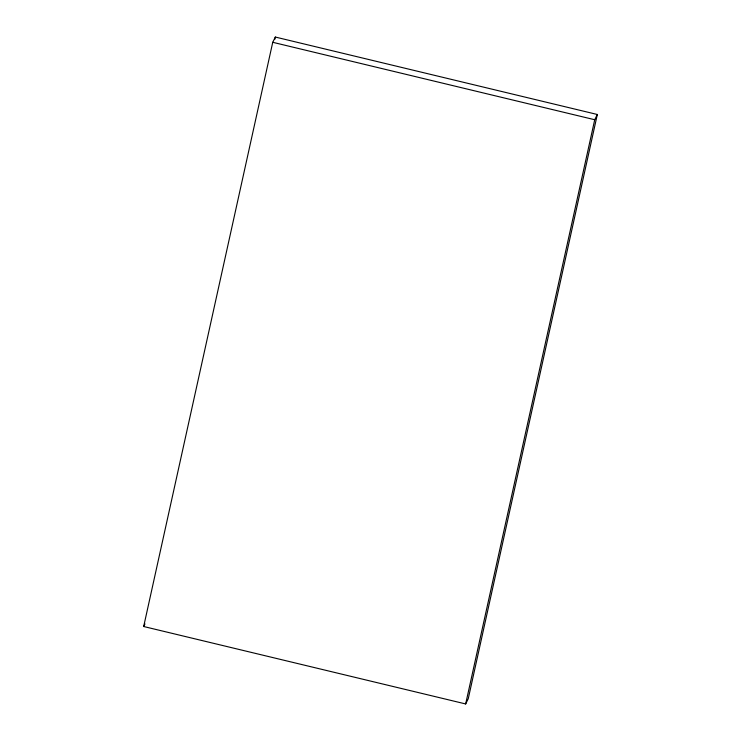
<?xml version="1.0" encoding="UTF-8"?>
<svg xmlns="http://www.w3.org/2000/svg" width="741" height="741" viewBox="0 0 741 741"><rect width="100%" height="100%" fill="white"/><g stroke="black" fill="none" stroke-linecap="round" stroke-linejoin="round"><path stroke-width="1.11" d="M143.68 626.515L272.744 42.302L275.337 37.05L597.32 114.484L468.256 698.698L465.663 703.95L143.68 626.515L144.977 623.885M274.837 39.31L275.337 37.05M465.663 703.95L594.727 119.736L597.32 114.484M272.744 42.302L594.727 119.736"/></g></svg>
